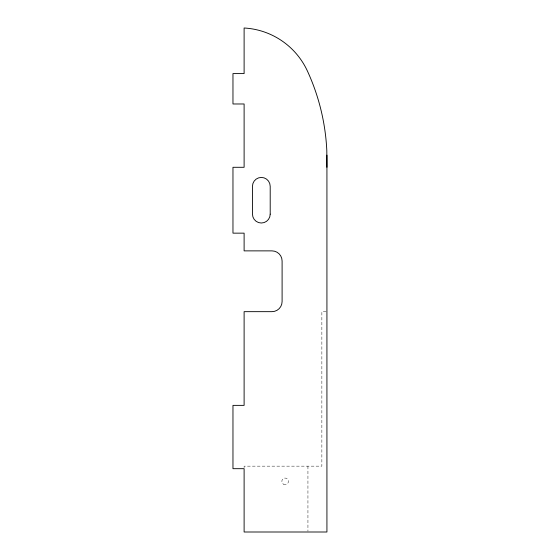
<?xml version="1.0" encoding="UTF-8"?>
<svg xmlns="http://www.w3.org/2000/svg" width="560" height="560" viewBox="0 0 560 560"><rect width="100%" height="100%" fill="white"/><g stroke="black" fill="none" stroke-linecap="round" stroke-linejoin="round"><path stroke-width="0.42" stroke-dasharray="2.8 2.1" d="M326.088 311.661L321.867 311.661L321.867 466.151L244.111 466.151L244.111 467.887M307.937 466.151L307.937 531.132M283.493 484.197A3.29 3.29 0 0 0 288.435 481.348A3.29 3.29 0 0 0 283.493 478.492A3.29 3.29 0 0 0 283.493 484.197"/><path stroke-width="0.84" d="M326.928 167.293L326.816 150.787A213.836 213.836 0 0 0 307.426 71.057A74.214 74.214 0 0 0 244.111 28L244.111 73.591L232.967 73.591L232.967 103.978L244.111 103.978L244.111 167.293L232.967 167.293L232.967 233.149L244.111 233.149L244.111 250.873L271.971 250.873A10.129 10.129 0 0 1 282.1 261.002L282.1 301.525A10.129 10.129 0 0 1 271.971 311.661L244.111 311.661L244.111 405.37L232.967 405.37L232.967 468.685L244.111 468.685L244.111 532L326.928 532L326.928 155.12M270.2 214.151L270.2 186.291A8.862 8.862 0 0 0 261.331 177.429A8.862 8.862 0 0 0 252.469 186.291L252.469 214.151A8.862 8.862 0 0 0 261.331 223.013A8.862 8.862 0 0 0 270.2 214.151"/></g></svg>
